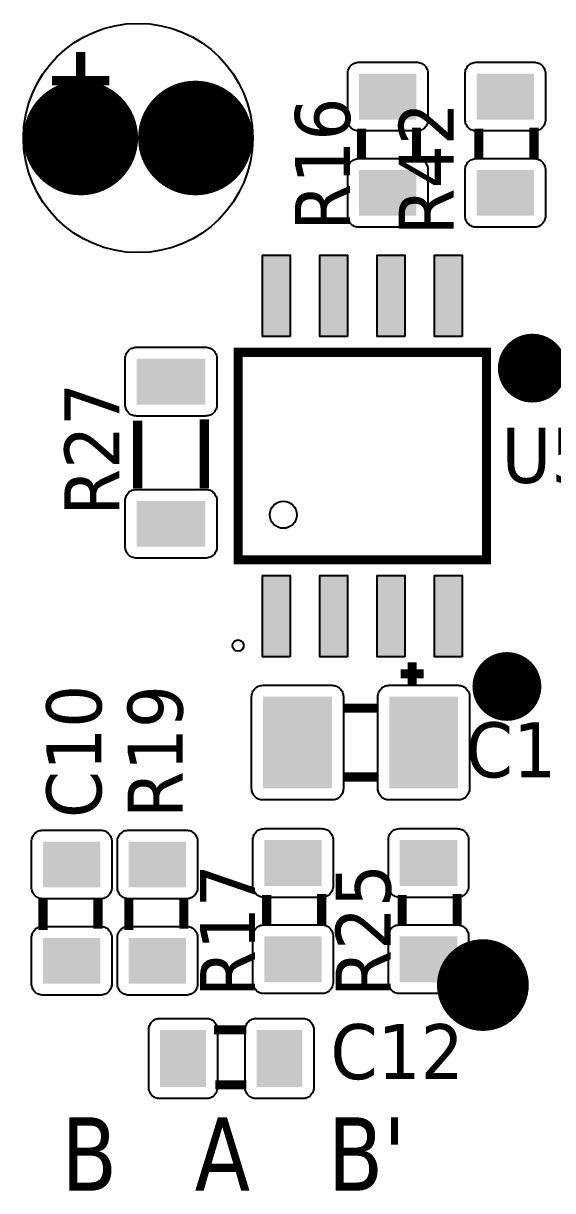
# Model space of a CAD drawing. Header units: millimetres. Extents: x 123.5 to 144.3, y 105.4 to 121.6.
# Drawn here: x 126.46 to 127.29, y 111.932 to 113.765 of the extents above; entities that cross this region are included whole.
import ezdxf

# ---------------------------------------------------------------- set-up
doc = ezdxf.new("R2010")
doc.units = ezdxf.units.MM
doc.layers.add('DESC', color=250, linetype='Continuous')
doc.styles.get("Standard").update_dxf_attribs({"font": 'tahoma.ttf'})

# ---------------------------------------------------------------- blocks, each defined once
blk = doc.blocks.new('RPAD')
blk.add_trace([(-0.5, -0.5), (-0.5, 0.5), (0.5, -0.5), (0.5, 0.5)])
blk = doc.blocks.new('EPAD')
at = {"const_width": 0.5}
blk.add_lwpolyline([(-0.25, 0, 1), (0.25, 0, 1)], format="xyb", close=True, dxfattribs=at)
blk = doc.blocks.new('DIELEC-AUT006')
for points, const_width in [([(146.6508, 113.3418), (146.6508, 113.2668)], 0.012), ([(146.6508, 113.3418), (146.6508, 113.2668)], 0.012), ([(146.6508, 113.3418), (146.6508, 113.2668)], 0.012), ([(146.6133, 113.3043), (146.6883, 113.3043)], 0.012), ([(146.6133, 113.3043), (146.6883, 113.3043)], 0.012), ([(146.6133, 113.3043), (146.6883, 113.3043)], 0.012), ([(147.0179, 113.201), (147.0179, 113.2415)], 0.012), ([(147.0179, 113.201), (147.0179, 113.2415)], 0.012), ([(147.0179, 113.201), (147.0179, 113.2415)], 0.012), ([(147.0899, 113.201), (147.0899, 113.243)], 0.012), ([(147.0899, 113.201), (147.0899, 113.243)], 0.012), ([(147.0899, 113.201), (147.0899, 113.243)], 0.012), ([(147.1715, 113.201), (147.1715, 113.2415)], 0.012), ([(147.1715, 113.201), (147.1715, 113.2415)], 0.012), ([(147.1715, 113.201), (147.1715, 113.2415)], 0.012), ([(147.2435, 113.201), (147.2435, 113.243)], 0.012), ([(147.2435, 113.201), (147.2435, 113.243)], 0.012), ([(147.2435, 113.201), (147.2435, 113.243)], 0.012), ([(147.1814, 112.6772), (147.1814, 112.9488), (146.8566, 112.9488), (146.8566, 112.6772), (147.1814, 112.6772)], 0.0118), ([(147.1814, 112.6772), (147.1814, 112.9488), (146.8566, 112.9488), (146.8566, 112.6772), (147.1814, 112.6772)], 0.0118), ([(147.1814, 112.6772), (147.1814, 112.9488), (146.8566, 112.9488), (146.8566, 112.6772), (147.1814, 112.6772)], 0.0118), ([(146.7254, 112.8594), (146.7254, 112.7709)], 0.012), ([(146.7254, 112.8594), (146.7254, 112.7709)], 0.012), ([(146.7254, 112.8594), (146.7254, 112.7709)], 0.012), ([(146.8124, 112.8609), (146.8124, 112.7709)], 0.012), ([(146.8124, 112.8609), (146.8124, 112.7709)], 0.012), ([(146.8124, 112.8609), (146.8124, 112.7709)], 0.012), ([(147.0843, 112.543), (147.0843, 112.513)], 0.012), ([(147.0843, 112.543), (147.0843, 112.513)], 0.012), ([(147.0843, 112.543), (147.0843, 112.513)], 0.012), ([(147.0693, 112.528), (147.0993, 112.528)], 0.012), ([(147.0693, 112.528), (147.0993, 112.528)], 0.012), ([(147.0693, 112.528), (147.0993, 112.528)], 0.012), ([(146.9943, 112.483), (147.0393, 112.483)], 0.012), ([(146.9943, 112.483), (147.0393, 112.483)], 0.012), ([(146.9943, 112.483), (147.0393, 112.483)], 0.012), ([(146.9943, 112.393), (147.0393, 112.393)], 0.012), ([(146.9943, 112.393), (147.0393, 112.393)], 0.012), ([(146.9943, 112.393), (147.0393, 112.393)], 0.012), ([(146.6015, 112.235), (146.6015, 112.193)], 0.012), ([(146.6015, 112.235), (146.6015, 112.193)], 0.012), ([(146.6015, 112.235), (146.6015, 112.193)], 0.012), ([(146.6735, 112.235), (146.6735, 112.1945)], 0.012), ([(146.6735, 112.235), (146.6735, 112.1945)], 0.012), ([(146.6735, 112.235), (146.6735, 112.1945)], 0.012), ([(146.7137, 112.235), (146.7137, 112.193)], 0.012), ([(146.7137, 112.235), (146.7137, 112.193)], 0.012), ([(146.7137, 112.235), (146.7137, 112.193)], 0.012), ([(146.7857, 112.235), (146.7857, 112.1945)], 0.012), ([(146.7857, 112.235), (146.7857, 112.1945)], 0.012), ([(146.7857, 112.235), (146.7857, 112.1945)], 0.012), ([(146.8939, 112.198), (146.8939, 112.2385)], 0.012), ([(146.8939, 112.198), (146.8939, 112.2385)], 0.012), ([(146.8939, 112.198), (146.8939, 112.2385)], 0.012), ([(146.9659, 112.198), (146.9659, 112.24)], 0.012), ([(146.9659, 112.198), (146.9659, 112.24)], 0.012), ([(146.9659, 112.198), (146.9659, 112.24)], 0.012), ([(147.0711, 112.198), (147.0711, 112.2385)], 0.012), ([(147.0711, 112.198), (147.0711, 112.2385)], 0.012), ([(147.0711, 112.198), (147.0711, 112.2385)], 0.012), ([(147.1431, 112.198), (147.1431, 112.24)], 0.012), ([(147.1431, 112.198), (147.1431, 112.24)], 0.012), ([(147.1431, 112.198), (147.1431, 112.24)], 0.012), ([(146.8672, 112.0621), (146.8252, 112.0621)], 0.012), ([(146.8672, 112.0621), (146.8252, 112.0621)], 0.012), ([(146.8672, 112.0621), (146.8252, 112.0621)], 0.012), ([(146.8672, 111.9901), (146.8267, 111.9901)], 0.012), ([(146.8672, 111.9901), (146.8267, 111.9901)], 0.012), ([(146.8672, 111.9901), (146.8267, 111.9901)], 0.012)]:
    blk.add_lwpolyline(points, dxfattribs=dict(const_width=const_width))
for points in [[(146.9999, 113.2535), (146.9999, 113.3135), (147, 113.315), (147.0002, 113.3165), (147.0006, 113.318), (147.0011, 113.3194), (147.0017, 113.3207), (147.0024, 113.3219), (147.0033, 113.3231), (147.0042, 113.3241), (147.0053, 113.3251), (147.0065, 113.3259), (147.0077, 113.3267), (147.009, 113.3273), (147.0104, 113.3278), (147.0118, 113.3282), (147.0134, 113.3284), (147.0149, 113.3285), (147.0899, 113.3285), (147.0915, 113.3284), (147.093, 113.3282), (147.0944, 113.3278), (147.0958, 113.3273), (147.0971, 113.3267), (147.0984, 113.3259), (147.0995, 113.3251), (147.1006, 113.3241), (147.1015, 113.3231), (147.1024, 113.3219), (147.1031, 113.3207), (147.1038, 113.3194), (147.1043, 113.318), (147.1046, 113.3165), (147.1048, 113.315), (147.1049, 113.3135), (147.1049, 113.2535), (147.1048, 113.2519), (147.1046, 113.2504), (147.1043, 113.2489), (147.1038, 113.2476), (147.1031, 113.2462), (147.1024, 113.245), (147.1015, 113.2439), (147.1006, 113.2428), (147.0995, 113.2418), (147.0984, 113.241), (147.0971, 113.2402), (147.0958, 113.2396), (147.0944, 113.2391), (147.093, 113.2388), (147.0915, 113.2385), (147.0899, 113.2385), (147.0149, 113.2385), (147.0134, 113.2385), (147.0118, 113.2388), (147.0104, 113.2391), (147.009, 113.2396), (147.0077, 113.2402), (147.0065, 113.241), (147.0053, 113.2418), (147.0042, 113.2428), (147.0033, 113.2439), (147.0024, 113.245), (147.0017, 113.2462), (147.0011, 113.2476), (147.0006, 113.2489), (147.0002, 113.2504), (147, 113.2519), (146.9999, 113.2535)], [(147.1535, 113.2535), (147.1535, 113.3135), (147.1535, 113.315), (147.1538, 113.3165), (147.1541, 113.318), (147.1546, 113.3194), (147.1552, 113.3207), (147.156, 113.3219), (147.1568, 113.3231), (147.1578, 113.3241), (147.1589, 113.3251), (147.16, 113.3259), (147.1612, 113.3267), (147.1626, 113.3273), (147.1639, 113.3278), (147.1654, 113.3282), (147.1669, 113.3284), (147.1685, 113.3285), (147.2435, 113.3285), (147.245, 113.3284), (147.2465, 113.3282), (147.248, 113.3278), (147.2494, 113.3273), (147.2507, 113.3267), (147.2519, 113.3259), (147.2531, 113.3251), (147.2541, 113.3241), (147.2551, 113.3231), (147.2559, 113.3219), (147.2567, 113.3207), (147.2573, 113.3194), (147.2578, 113.318), (147.2582, 113.3165), (147.2584, 113.315), (147.2585, 113.3135), (147.2585, 113.2535), (147.2584, 113.2519), (147.2582, 113.2504), (147.2578, 113.2489), (147.2573, 113.2476), (147.2567, 113.2462), (147.2559, 113.245), (147.2551, 113.2439), (147.2541, 113.2428), (147.2531, 113.2418), (147.2519, 113.241), (147.2507, 113.2402), (147.2494, 113.2396), (147.248, 113.2391), (147.2465, 113.2388), (147.245, 113.2385), (147.2435, 113.2385), (147.1685, 113.2385), (147.1669, 113.2385), (147.1654, 113.2388), (147.1639, 113.2391), (147.1626, 113.2396), (147.1612, 113.2402), (147.16, 113.241), (147.1589, 113.2418), (147.1578, 113.2428), (147.1568, 113.2439), (147.156, 113.245), (147.1552, 113.2462), (147.1546, 113.2476), (147.1541, 113.2489), (147.1538, 113.2504), (147.1535, 113.2519), (147.1535, 113.2535)], [(146.9999, 113.1275), (146.9999, 113.1875), (147, 113.189), (147.0002, 113.1905), (147.0006, 113.192), (147.0011, 113.1934), (147.0017, 113.1947), (147.0024, 113.1959), (147.0033, 113.1971), (147.0042, 113.1981), (147.0053, 113.1991), (147.0065, 113.1999), (147.0077, 113.2007), (147.009, 113.2013), (147.0104, 113.2018), (147.0118, 113.2022), (147.0134, 113.2024), (147.0149, 113.2025), (147.0899, 113.2025), (147.0915, 113.2024), (147.093, 113.2022), (147.0944, 113.2018), (147.0958, 113.2013), (147.0971, 113.2007), (147.0984, 113.1999), (147.0995, 113.1991), (147.1006, 113.1981), (147.1015, 113.1971), (147.1024, 113.1959), (147.1031, 113.1947), (147.1038, 113.1934), (147.1043, 113.192), (147.1046, 113.1905), (147.1048, 113.189), (147.1049, 113.1875), (147.1049, 113.1275), (147.1048, 113.1259), (147.1046, 113.1244), (147.1043, 113.1229), (147.1038, 113.1216), (147.1031, 113.1202), (147.1024, 113.119), (147.1015, 113.1179), (147.1006, 113.1168), (147.0995, 113.1158), (147.0984, 113.115), (147.0971, 113.1142), (147.0958, 113.1136), (147.0944, 113.1131), (147.093, 113.1128), (147.0915, 113.1125), (147.0899, 113.1125), (147.0149, 113.1125), (147.0134, 113.1125), (147.0118, 113.1128), (147.0104, 113.1131), (147.009, 113.1136), (147.0077, 113.1142), (147.0065, 113.115), (147.0053, 113.1158), (147.0042, 113.1168), (147.0033, 113.1179), (147.0024, 113.119), (147.0017, 113.1202), (147.0011, 113.1216), (147.0006, 113.1229), (147.0002, 113.1244), (147, 113.1259), (146.9999, 113.1275)], [(147.1535, 113.1275), (147.1535, 113.1875), (147.1535, 113.189), (147.1538, 113.1905), (147.1541, 113.192), (147.1546, 113.1934), (147.1552, 113.1947), (147.156, 113.1959), (147.1568, 113.1971), (147.1578, 113.1981), (147.1589, 113.1991), (147.16, 113.1999), (147.1612, 113.2007), (147.1626, 113.2013), (147.1639, 113.2018), (147.1654, 113.2022), (147.1669, 113.2024), (147.1685, 113.2025), (147.2435, 113.2025), (147.245, 113.2024), (147.2465, 113.2022), (147.248, 113.2018), (147.2494, 113.2013), (147.2507, 113.2007), (147.2519, 113.1999), (147.2531, 113.1991), (147.2541, 113.1981), (147.2551, 113.1971), (147.2559, 113.1959), (147.2567, 113.1947), (147.2573, 113.1934), (147.2578, 113.192), (147.2582, 113.1905), (147.2584, 113.189), (147.2585, 113.1875), (147.2585, 113.1275), (147.2584, 113.1259), (147.2582, 113.1244), (147.2578, 113.1229), (147.2573, 113.1216), (147.2567, 113.1202), (147.2559, 113.119), (147.2551, 113.1179), (147.2541, 113.1168), (147.2531, 113.1158), (147.2519, 113.115), (147.2507, 113.1142), (147.2494, 113.1136), (147.248, 113.1131), (147.2465, 113.1128), (147.245, 113.1125), (147.2435, 113.1125), (147.1685, 113.1125), (147.1669, 113.1125), (147.1654, 113.1128), (147.1639, 113.1131), (147.1626, 113.1136), (147.1612, 113.1142), (147.16, 113.115), (147.1589, 113.1158), (147.1578, 113.1168), (147.1568, 113.1179), (147.156, 113.119), (147.1552, 113.1202), (147.1546, 113.1216), (147.1541, 113.1229), (147.1538, 113.1244), (147.1535, 113.1259), (147.1535, 113.1275)], [(146.9245, 112.9694), (146.8885, 112.9694), (146.8885, 113.0759), (146.9245, 113.0759), (146.9245, 112.9694)], [(146.9995, 112.9694), (146.9635, 112.9694), (146.9635, 113.0759), (146.9995, 113.0759), (146.9995, 112.9694)], [(147.0745, 112.9694), (147.0385, 112.9694), (147.0385, 113.0759), (147.0745, 113.0759), (147.0745, 112.9694)], [(147.1495, 112.9694), (147.1135, 112.9694), (147.1135, 113.0759), (147.1495, 113.0759), (147.1495, 112.9694)], [(146.8289, 112.9404), (146.8289, 112.8804), (146.8289, 112.8789), (146.8286, 112.8774), (146.8283, 112.8759), (146.8278, 112.8745), (146.8272, 112.8732), (146.8264, 112.872), (146.8256, 112.8708), (146.8246, 112.8698), (146.8236, 112.8688), (146.8224, 112.8679), (146.8212, 112.8672), (146.8199, 112.8666), (146.8185, 112.8661), (146.817, 112.8657), (146.8155, 112.8655), (146.8139, 112.8654), (146.7239, 112.8654), (146.7224, 112.8655), (146.7209, 112.8657), (146.7194, 112.8661), (146.718, 112.8666), (146.7167, 112.8672), (146.7155, 112.8679), (146.7143, 112.8688), (146.7133, 112.8698), (146.7123, 112.8708), (146.7115, 112.872), (146.7107, 112.8732), (146.7101, 112.8745), (146.7096, 112.8759), (146.7092, 112.8774), (146.709, 112.8789), (146.7089, 112.8804), (146.7089, 112.9404), (146.709, 112.942), (146.7092, 112.9435), (146.7096, 112.9449), (146.7101, 112.9463), (146.7107, 112.9476), (146.7115, 112.9489), (146.7123, 112.95), (146.7133, 112.9511), (146.7143, 112.9521), (146.7155, 112.9529), (146.7167, 112.9536), (146.718, 112.9543), (146.7194, 112.9548), (146.7209, 112.9551), (146.7224, 112.9554), (146.7239, 112.9554), (146.8139, 112.9554), (146.8155, 112.9554), (146.817, 112.9551), (146.8185, 112.9548), (146.8199, 112.9543), (146.8212, 112.9536), (146.8224, 112.9529), (146.8236, 112.9521), (146.8246, 112.9511), (146.8256, 112.95), (146.8264, 112.9489), (146.8272, 112.9476), (146.8278, 112.9463), (146.8283, 112.9449), (146.8286, 112.9435), (146.8289, 112.942), (146.8289, 112.9404)], [(146.8289, 112.7544), (146.8289, 112.6944), (146.8289, 112.6929), (146.8286, 112.6914), (146.8283, 112.6899), (146.8278, 112.6885), (146.8272, 112.6872), (146.8264, 112.686), (146.8256, 112.6848), (146.8246, 112.6838), (146.8236, 112.6828), (146.8224, 112.6819), (146.8212, 112.6812), (146.8199, 112.6806), (146.8185, 112.6801), (146.817, 112.6797), (146.8155, 112.6795), (146.8139, 112.6794), (146.7239, 112.6794), (146.7224, 112.6795), (146.7209, 112.6797), (146.7194, 112.6801), (146.718, 112.6806), (146.7167, 112.6812), (146.7155, 112.6819), (146.7143, 112.6828), (146.7133, 112.6838), (146.7123, 112.6848), (146.7115, 112.686), (146.7107, 112.6872), (146.7101, 112.6885), (146.7096, 112.6899), (146.7092, 112.6914), (146.709, 112.6929), (146.7089, 112.6944), (146.7089, 112.7544), (146.709, 112.756), (146.7092, 112.7575), (146.7096, 112.7589), (146.7101, 112.7603), (146.7107, 112.7616), (146.7115, 112.7629), (146.7123, 112.764), (146.7133, 112.7651), (146.7143, 112.7661), (146.7155, 112.7669), (146.7167, 112.7676), (146.718, 112.7683), (146.7194, 112.7688), (146.7209, 112.7691), (146.7224, 112.7694), (146.7239, 112.7694), (146.8139, 112.7694), (146.8155, 112.7694), (146.817, 112.7691), (146.8185, 112.7688), (146.8199, 112.7683), (146.8212, 112.7676), (146.8224, 112.7669), (146.8236, 112.7661), (146.8246, 112.7651), (146.8256, 112.764), (146.8264, 112.7629), (146.8272, 112.7616), (146.8278, 112.7603), (146.8283, 112.7589), (146.8286, 112.7575), (146.8289, 112.756), (146.8289, 112.7544)], [(146.9245, 112.5501), (146.8885, 112.5501), (146.8885, 112.6566), (146.9245, 112.6566), (146.9245, 112.5501)], [(146.9995, 112.5501), (146.9635, 112.5501), (146.9635, 112.6566), (146.9995, 112.6566), (146.9995, 112.5501)], [(147.0745, 112.5501), (147.0385, 112.5501), (147.0385, 112.6566), (147.0745, 112.6566), (147.0745, 112.5501)], [(147.1495, 112.5501), (147.1135, 112.5501), (147.1135, 112.6566), (147.1495, 112.6566), (147.1495, 112.5501)], [(146.8893, 112.513), (146.9793, 112.513), (146.9809, 112.5129), (146.9824, 112.5127), (146.9838, 112.5123), (146.9852, 112.5118), (146.9865, 112.5112), (146.9878, 112.5105), (146.9889, 112.5096), (146.99, 112.5086), (146.9909, 112.5076), (146.9918, 112.5064), (146.9925, 112.5052), (146.9931, 112.5039), (146.9936, 112.5025), (146.994, 112.5011), (146.9942, 112.4995), (146.9943, 112.498), (146.9943, 112.378), (146.9942, 112.3764), (146.994, 112.3749), (146.9936, 112.3735), (146.9931, 112.3721), (146.9925, 112.3708), (146.9918, 112.3695), (146.9909, 112.3684), (146.99, 112.3673), (146.9889, 112.3664), (146.9878, 112.3655), (146.9865, 112.3648), (146.9852, 112.3641), (146.9838, 112.3636), (146.9824, 112.3633), (146.9809, 112.3631), (146.9793, 112.363), (146.8893, 112.363), (146.8877, 112.3631), (146.8862, 112.3633), (146.8848, 112.3636), (146.8834, 112.3641), (146.8821, 112.3648), (146.8808, 112.3655), (146.8797, 112.3664), (146.8786, 112.3673), (146.8777, 112.3684), (146.8768, 112.3695), (146.8761, 112.3708), (146.8755, 112.3721), (146.875, 112.3735), (146.8746, 112.3749), (146.8744, 112.3764), (146.8743, 112.378), (146.8743, 112.498), (146.8744, 112.4995), (146.8746, 112.5011), (146.875, 112.5025), (146.8755, 112.5039), (146.8761, 112.5052), (146.8768, 112.5064), (146.8777, 112.5076), (146.8786, 112.5086), (146.8797, 112.5096), (146.8808, 112.5105), (146.8821, 112.5112), (146.8834, 112.5118), (146.8848, 112.5123), (146.8862, 112.5127), (146.8877, 112.5129), (146.8893, 112.513)], [(147.0543, 112.513), (147.1443, 112.513), (147.1459, 112.5129), (147.1474, 112.5127), (147.1488, 112.5123), (147.1502, 112.5118), (147.1515, 112.5112), (147.1528, 112.5105), (147.1539, 112.5096), (147.155, 112.5086), (147.1559, 112.5076), (147.1568, 112.5064), (147.1575, 112.5052), (147.1581, 112.5039), (147.1586, 112.5025), (147.159, 112.5011), (147.1592, 112.4995), (147.1593, 112.498), (147.1593, 112.378), (147.1592, 112.3764), (147.159, 112.3749), (147.1586, 112.3735), (147.1581, 112.3721), (147.1575, 112.3708), (147.1568, 112.3695), (147.1559, 112.3684), (147.155, 112.3673), (147.1539, 112.3664), (147.1528, 112.3655), (147.1515, 112.3648), (147.1502, 112.3641), (147.1488, 112.3636), (147.1474, 112.3633), (147.1459, 112.3631), (147.1443, 112.363), (147.0543, 112.363), (147.0527, 112.3631), (147.0512, 112.3633), (147.0498, 112.3636), (147.0484, 112.3641), (147.0471, 112.3648), (147.0458, 112.3655), (147.0447, 112.3664), (147.0436, 112.3673), (147.0427, 112.3684), (147.0418, 112.3695), (147.0411, 112.3708), (147.0405, 112.3721), (147.04, 112.3735), (147.0396, 112.3749), (147.0394, 112.3764), (147.0393, 112.378), (147.0393, 112.498), (147.0394, 112.4995), (147.0396, 112.5011), (147.04, 112.5025), (147.0405, 112.5039), (147.0411, 112.5052), (147.0418, 112.5064), (147.0427, 112.5076), (147.0436, 112.5086), (147.0447, 112.5096), (147.0458, 112.5105), (147.0471, 112.5112), (147.0484, 112.5118), (147.0498, 112.5123), (147.0512, 112.5127), (147.0527, 112.5129), (147.0543, 112.513)], [(146.6915, 112.3085), (146.6915, 112.2485), (146.6915, 112.247), (146.6912, 112.2455), (146.6909, 112.244), (146.6904, 112.2426), (146.6897, 112.2413), (146.689, 112.2401), (146.6882, 112.2389), (146.6872, 112.2379), (146.6861, 112.2369), (146.685, 112.2361), (146.6837, 112.2353), (146.6824, 112.2347), (146.681, 112.2342), (146.6796, 112.2338), (146.6781, 112.2336), (146.6765, 112.2335), (146.6015, 112.2335), (146.6, 112.2336), (146.5985, 112.2338), (146.597, 112.2342), (146.5956, 112.2347), (146.5943, 112.2353), (146.5931, 112.2361), (146.5919, 112.2369), (146.5909, 112.2379), (146.5899, 112.2389), (146.589, 112.2401), (146.5883, 112.2413), (146.5877, 112.2426), (146.5872, 112.244), (146.5868, 112.2455), (146.5866, 112.247), (146.5865, 112.2485), (146.5865, 112.3085), (146.5866, 112.3101), (146.5868, 112.3116), (146.5872, 112.3131), (146.5877, 112.3144), (146.5883, 112.3158), (146.589, 112.317), (146.5899, 112.3181), (146.5909, 112.3192), (146.5919, 112.3202), (146.5931, 112.321), (146.5943, 112.3218), (146.5956, 112.3224), (146.597, 112.3229), (146.5985, 112.3232), (146.6, 112.3235), (146.6015, 112.3235), (146.6765, 112.3235), (146.6781, 112.3235), (146.6796, 112.3232), (146.681, 112.3229), (146.6824, 112.3224), (146.6837, 112.3218), (146.685, 112.321), (146.6861, 112.3202), (146.6872, 112.3192), (146.6882, 112.3181), (146.689, 112.317), (146.6897, 112.3158), (146.6904, 112.3144), (146.6909, 112.3131), (146.6912, 112.3116), (146.6915, 112.3101), (146.6915, 112.3085)], [(146.8037, 112.3085), (146.8037, 112.2485), (146.8037, 112.247), (146.8034, 112.2455), (146.8031, 112.244), (146.8026, 112.2426), (146.802, 112.2413), (146.8012, 112.2401), (146.8004, 112.2389), (146.7994, 112.2379), (146.7983, 112.2369), (146.7972, 112.2361), (146.7959, 112.2353), (146.7946, 112.2347), (146.7932, 112.2342), (146.7918, 112.2338), (146.7903, 112.2336), (146.7887, 112.2335), (146.7137, 112.2335), (146.7122, 112.2336), (146.7107, 112.2338), (146.7092, 112.2342), (146.7078, 112.2347), (146.7065, 112.2353), (146.7053, 112.2361), (146.7041, 112.2369), (146.7031, 112.2379), (146.7021, 112.2389), (146.7013, 112.2401), (146.7005, 112.2413), (146.6999, 112.2426), (146.6994, 112.244), (146.699, 112.2455), (146.6988, 112.247), (146.6987, 112.2485), (146.6987, 112.3085), (146.6988, 112.3101), (146.699, 112.3116), (146.6994, 112.3131), (146.6999, 112.3144), (146.7005, 112.3158), (146.7013, 112.317), (146.7021, 112.3181), (146.7031, 112.3192), (146.7041, 112.3202), (146.7053, 112.321), (146.7065, 112.3218), (146.7078, 112.3224), (146.7092, 112.3229), (146.7107, 112.3232), (146.7122, 112.3235), (146.7137, 112.3235), (146.7887, 112.3235), (146.7903, 112.3235), (146.7918, 112.3232), (146.7932, 112.3229), (146.7946, 112.3224), (146.7959, 112.3218), (146.7972, 112.321), (146.7983, 112.3202), (146.7994, 112.3192), (146.8004, 112.3181), (146.8012, 112.317), (146.802, 112.3158), (146.8026, 112.3144), (146.8031, 112.3131), (146.8034, 112.3116), (146.8037, 112.3101), (146.8037, 112.3085)], [(146.8759, 112.2505), (146.8759, 112.3105), (146.876, 112.3121), (146.8762, 112.3136), (146.8766, 112.315), (146.8771, 112.3164), (146.8777, 112.3177), (146.8784, 112.319), (146.8793, 112.3201), (146.8802, 112.3212), (146.8813, 112.3221), (146.8824, 112.323), (146.8837, 112.3237), (146.885, 112.3244), (146.8864, 112.3249), (146.8878, 112.3252), (146.8893, 112.3254), (146.8909, 112.3255), (146.9659, 112.3255), (146.9675, 112.3254), (146.969, 112.3252), (146.9704, 112.3249), (146.9718, 112.3244), (146.9731, 112.3237), (146.9744, 112.323), (146.9755, 112.3221), (146.9766, 112.3212), (146.9775, 112.3201), (146.9784, 112.319), (146.9791, 112.3177), (146.9797, 112.3164), (146.9802, 112.315), (146.9806, 112.3136), (146.9808, 112.3121), (146.9809, 112.3105), (146.9809, 112.2505), (146.9808, 112.249), (146.9806, 112.2475), (146.9802, 112.246), (146.9797, 112.2446), (146.9791, 112.2433), (146.9784, 112.2421), (146.9775, 112.2409), (146.9766, 112.2399), (146.9755, 112.2389), (146.9744, 112.238), (146.9731, 112.2373), (146.9718, 112.2367), (146.9704, 112.2362), (146.969, 112.2358), (146.9675, 112.2356), (146.9659, 112.2355), (146.8909, 112.2355), (146.8893, 112.2356), (146.8878, 112.2358), (146.8864, 112.2362), (146.885, 112.2367), (146.8837, 112.2373), (146.8824, 112.238), (146.8813, 112.2389), (146.8802, 112.2399), (146.8793, 112.2409), (146.8784, 112.2421), (146.8777, 112.2433), (146.8771, 112.2446), (146.8766, 112.246), (146.8762, 112.2475), (146.876, 112.249), (146.8759, 112.2505)], [(147.0531, 112.2505), (147.0531, 112.3105), (147.0531, 112.3121), (147.0534, 112.3136), (147.0537, 112.315), (147.0542, 112.3164), (147.0548, 112.3177), (147.0556, 112.319), (147.0564, 112.3201), (147.0574, 112.3212), (147.0585, 112.3221), (147.0596, 112.323), (147.0608, 112.3237), (147.0622, 112.3244), (147.0635, 112.3249), (147.065, 112.3252), (147.0665, 112.3254), (147.0681, 112.3255), (147.1431, 112.3255), (147.1446, 112.3254), (147.1461, 112.3252), (147.1476, 112.3249), (147.149, 112.3244), (147.1503, 112.3237), (147.1515, 112.323), (147.1527, 112.3221), (147.1537, 112.3212), (147.1547, 112.3201), (147.1555, 112.319), (147.1563, 112.3177), (147.1569, 112.3164), (147.1574, 112.315), (147.1578, 112.3136), (147.158, 112.3121), (147.1581, 112.3105), (147.1581, 112.2505), (147.158, 112.249), (147.1578, 112.2475), (147.1574, 112.246), (147.1569, 112.2446), (147.1563, 112.2433), (147.1555, 112.2421), (147.1547, 112.2409), (147.1537, 112.2399), (147.1527, 112.2389), (147.1515, 112.238), (147.1503, 112.2373), (147.149, 112.2367), (147.1476, 112.2362), (147.1461, 112.2358), (147.1446, 112.2356), (147.1431, 112.2355), (147.0681, 112.2355), (147.0665, 112.2356), (147.065, 112.2358), (147.0635, 112.2362), (147.0622, 112.2367), (147.0608, 112.2373), (147.0596, 112.238), (147.0585, 112.2389), (147.0574, 112.2399), (147.0564, 112.2409), (147.0556, 112.2421), (147.0548, 112.2433), (147.0542, 112.2446), (147.0537, 112.246), (147.0534, 112.2475), (147.0531, 112.249), (147.0531, 112.2505)], [(146.6915, 112.1825), (146.6915, 112.1225), (146.6915, 112.121), (146.6912, 112.1195), (146.6909, 112.118), (146.6904, 112.1166), (146.6897, 112.1153), (146.689, 112.1141), (146.6882, 112.1129), (146.6872, 112.1119), (146.6861, 112.1109), (146.685, 112.1101), (146.6837, 112.1093), (146.6824, 112.1087), (146.681, 112.1082), (146.6796, 112.1078), (146.6781, 112.1076), (146.6765, 112.1075), (146.6015, 112.1075), (146.6, 112.1076), (146.5985, 112.1078), (146.597, 112.1082), (146.5956, 112.1087), (146.5943, 112.1093), (146.5931, 112.1101), (146.5919, 112.1109), (146.5909, 112.1119), (146.5899, 112.1129), (146.589, 112.1141), (146.5883, 112.1153), (146.5877, 112.1166), (146.5872, 112.118), (146.5868, 112.1195), (146.5866, 112.121), (146.5865, 112.1225), (146.5865, 112.1825), (146.5866, 112.1841), (146.5868, 112.1856), (146.5872, 112.1871), (146.5877, 112.1884), (146.5883, 112.1898), (146.589, 112.191), (146.5899, 112.1921), (146.5909, 112.1932), (146.5919, 112.1942), (146.5931, 112.195), (146.5943, 112.1958), (146.5956, 112.1964), (146.597, 112.1969), (146.5985, 112.1972), (146.6, 112.1975), (146.6015, 112.1975), (146.6765, 112.1975), (146.6781, 112.1975), (146.6796, 112.1972), (146.681, 112.1969), (146.6824, 112.1964), (146.6837, 112.1958), (146.685, 112.195), (146.6861, 112.1942), (146.6872, 112.1932), (146.6882, 112.1921), (146.689, 112.191), (146.6897, 112.1898), (146.6904, 112.1884), (146.6909, 112.1871), (146.6912, 112.1856), (146.6915, 112.1841), (146.6915, 112.1825)], [(146.8037, 112.1825), (146.8037, 112.1225), (146.8037, 112.121), (146.8034, 112.1195), (146.8031, 112.118), (146.8026, 112.1166), (146.802, 112.1153), (146.8012, 112.1141), (146.8004, 112.1129), (146.7994, 112.1119), (146.7983, 112.1109), (146.7972, 112.1101), (146.7959, 112.1093), (146.7946, 112.1087), (146.7932, 112.1082), (146.7918, 112.1078), (146.7903, 112.1076), (146.7887, 112.1075), (146.7137, 112.1075), (146.7122, 112.1076), (146.7107, 112.1078), (146.7092, 112.1082), (146.7078, 112.1087), (146.7065, 112.1093), (146.7053, 112.1101), (146.7041, 112.1109), (146.7031, 112.1119), (146.7021, 112.1129), (146.7013, 112.1141), (146.7005, 112.1153), (146.6999, 112.1166), (146.6994, 112.118), (146.699, 112.1195), (146.6988, 112.121), (146.6987, 112.1225), (146.6987, 112.1825), (146.6988, 112.1841), (146.699, 112.1856), (146.6994, 112.1871), (146.6999, 112.1884), (146.7005, 112.1898), (146.7013, 112.191), (146.7021, 112.1921), (146.7031, 112.1932), (146.7041, 112.1942), (146.7053, 112.195), (146.7065, 112.1958), (146.7078, 112.1964), (146.7092, 112.1969), (146.7107, 112.1972), (146.7122, 112.1975), (146.7137, 112.1975), (146.7887, 112.1975), (146.7903, 112.1975), (146.7918, 112.1972), (146.7932, 112.1969), (146.7946, 112.1964), (146.7959, 112.1958), (146.7972, 112.195), (146.7983, 112.1942), (146.7994, 112.1932), (146.8004, 112.1921), (146.8012, 112.191), (146.802, 112.1898), (146.8026, 112.1884), (146.8031, 112.1871), (146.8034, 112.1856), (146.8037, 112.1841), (146.8037, 112.1825)], [(146.8759, 112.1245), (146.8759, 112.1845), (146.876, 112.1861), (146.8762, 112.1876), (146.8766, 112.189), (146.8771, 112.1904), (146.8777, 112.1917), (146.8784, 112.193), (146.8793, 112.1941), (146.8802, 112.1952), (146.8813, 112.1961), (146.8824, 112.197), (146.8837, 112.1977), (146.885, 112.1984), (146.8864, 112.1989), (146.8878, 112.1992), (146.8893, 112.1994), (146.8909, 112.1995), (146.9659, 112.1995), (146.9675, 112.1994), (146.969, 112.1992), (146.9704, 112.1989), (146.9718, 112.1984), (146.9731, 112.1977), (146.9744, 112.197), (146.9755, 112.1961), (146.9766, 112.1952), (146.9775, 112.1941), (146.9784, 112.193), (146.9791, 112.1917), (146.9797, 112.1904), (146.9802, 112.189), (146.9806, 112.1876), (146.9808, 112.1861), (146.9809, 112.1845), (146.9809, 112.1245), (146.9808, 112.123), (146.9806, 112.1215), (146.9802, 112.12), (146.9797, 112.1186), (146.9791, 112.1173), (146.9784, 112.1161), (146.9775, 112.1149), (146.9766, 112.1139), (146.9755, 112.1129), (146.9744, 112.112), (146.9731, 112.1113), (146.9718, 112.1107), (146.9704, 112.1102), (146.969, 112.1098), (146.9675, 112.1096), (146.9659, 112.1095), (146.8909, 112.1095), (146.8893, 112.1096), (146.8878, 112.1098), (146.8864, 112.1102), (146.885, 112.1107), (146.8837, 112.1113), (146.8824, 112.112), (146.8813, 112.1129), (146.8802, 112.1139), (146.8793, 112.1149), (146.8784, 112.1161), (146.8777, 112.1173), (146.8771, 112.1186), (146.8766, 112.12), (146.8762, 112.1215), (146.876, 112.123), (146.8759, 112.1245)], [(147.0531, 112.1245), (147.0531, 112.1845), (147.0531, 112.1861), (147.0534, 112.1876), (147.0537, 112.189), (147.0542, 112.1904), (147.0548, 112.1917), (147.0556, 112.193), (147.0564, 112.1941), (147.0574, 112.1952), (147.0585, 112.1961), (147.0596, 112.197), (147.0608, 112.1977), (147.0622, 112.1984), (147.0635, 112.1989), (147.065, 112.1992), (147.0665, 112.1994), (147.0681, 112.1995), (147.1431, 112.1995), (147.1446, 112.1994), (147.1461, 112.1992), (147.1476, 112.1989), (147.149, 112.1984), (147.1503, 112.1977), (147.1515, 112.197), (147.1527, 112.1961), (147.1537, 112.1952), (147.1547, 112.1941), (147.1555, 112.193), (147.1563, 112.1917), (147.1569, 112.1904), (147.1574, 112.189), (147.1578, 112.1876), (147.158, 112.1861), (147.1581, 112.1845), (147.1581, 112.1245), (147.158, 112.123), (147.1578, 112.1215), (147.1574, 112.12), (147.1569, 112.1186), (147.1563, 112.1173), (147.1555, 112.1161), (147.1547, 112.1149), (147.1537, 112.1139), (147.1527, 112.1129), (147.1515, 112.112), (147.1503, 112.1113), (147.149, 112.1107), (147.1476, 112.1102), (147.1461, 112.1098), (147.1446, 112.1096), (147.1431, 112.1095), (147.0681, 112.1095), (147.0665, 112.1096), (147.065, 112.1098), (147.0635, 112.1102), (147.0622, 112.1107), (147.0608, 112.1113), (147.0596, 112.112), (147.0585, 112.1129), (147.0574, 112.1139), (147.0564, 112.1149), (147.0556, 112.1161), (147.0548, 112.1173), (147.0542, 112.1186), (147.0537, 112.12), (147.0534, 112.1215), (147.0531, 112.123), (147.0531, 112.1245)], [(146.8147, 111.9721), (146.7547, 111.9721), (146.7531, 111.9722), (146.7516, 111.9724), (146.7502, 111.9728), (146.7488, 111.9733), (146.7475, 111.9739), (146.7462, 111.9746), (146.7451, 111.9755), (146.744, 111.9764), (146.7431, 111.9775), (146.7422, 111.9786), (146.7415, 111.9799), (146.7408, 111.9812), (146.7403, 111.9826), (146.74, 111.984), (146.7398, 111.9855), (146.7397, 111.9871), (146.7397, 112.0621), (146.7398, 112.0637), (146.74, 112.0652), (146.7403, 112.0666), (146.7408, 112.068), (146.7415, 112.0693), (146.7422, 112.0706), (146.7431, 112.0717), (146.744, 112.0728), (146.7451, 112.0737), (146.7462, 112.0746), (146.7475, 112.0753), (146.7488, 112.0759), (146.7502, 112.0764), (146.7516, 112.0768), (146.7531, 112.077), (146.7547, 112.0771), (146.8147, 112.0771), (146.8162, 112.077), (146.8177, 112.0768), (146.8192, 112.0764), (146.8206, 112.0759), (146.8219, 112.0753), (146.8231, 112.0746), (146.8243, 112.0737), (146.8253, 112.0728), (146.8263, 112.0717), (146.8272, 112.0706), (146.8279, 112.0693), (146.8285, 112.068), (146.829, 112.0666), (146.8294, 112.0652), (146.8296, 112.0637), (146.8297, 112.0621), (146.8297, 111.9871), (146.8296, 111.9855), (146.8294, 111.984), (146.829, 111.9826), (146.8285, 111.9812), (146.8279, 111.9799), (146.8272, 111.9786), (146.8263, 111.9775), (146.8253, 111.9764), (146.8243, 111.9755), (146.8231, 111.9746), (146.8219, 111.9739), (146.8206, 111.9733), (146.8192, 111.9728), (146.8177, 111.9724), (146.8162, 111.9722), (146.8147, 111.9721)], [(146.9407, 111.9721), (146.8807, 111.9721), (146.8791, 111.9722), (146.8776, 111.9724), (146.8762, 111.9728), (146.8748, 111.9733), (146.8735, 111.9739), (146.8722, 111.9746), (146.8711, 111.9755), (146.87, 111.9764), (146.8691, 111.9775), (146.8682, 111.9786), (146.8675, 111.9799), (146.8668, 111.9812), (146.8663, 111.9826), (146.866, 111.984), (146.8658, 111.9855), (146.8657, 111.9871), (146.8657, 112.0621), (146.8658, 112.0637), (146.866, 112.0652), (146.8663, 112.0666), (146.8668, 112.068), (146.8675, 112.0693), (146.8682, 112.0706), (146.8691, 112.0717), (146.87, 112.0728), (146.8711, 112.0737), (146.8722, 112.0746), (146.8735, 112.0753), (146.8748, 112.0759), (146.8762, 112.0764), (146.8776, 112.0768), (146.8791, 112.077), (146.8807, 112.0771), (146.9407, 112.0771), (146.9422, 112.077), (146.9437, 112.0768), (146.9452, 112.0764), (146.9466, 112.0759), (146.9479, 112.0753), (146.9491, 112.0746), (146.9503, 112.0737), (146.9513, 112.0728), (146.9523, 112.0717), (146.9532, 112.0706), (146.9539, 112.0693), (146.9545, 112.068), (146.955, 112.0666), (146.9554, 112.0652), (146.9556, 112.0637), (146.9557, 112.0621), (146.9557, 111.9871), (146.9556, 111.9855), (146.9554, 111.984), (146.955, 111.9826), (146.9545, 111.9812), (146.9539, 111.9799), (146.9532, 111.9786), (146.9523, 111.9775), (146.9513, 111.9764), (146.9503, 111.9755), (146.9491, 111.9746), (146.9479, 111.9739), (146.9466, 111.9733), (146.9452, 111.9728), (146.9437, 111.9724), (146.9422, 111.9722), (146.9407, 111.9721)]]:
    blk.add_lwpolyline(points, close=True)
for centre, radius in [((146.7258, 113.2293), 0.15), ((146.7258, 113.2293), 0.15), ((146.7258, 113.2293), 0.15), ((146.9157, 112.7362), 0.0177), ((146.9157, 112.7362), 0.0177), ((146.9157, 112.7362), 0.0177), ((146.8566, 112.565), 0.00738), ((146.8566, 112.565), 0.00738), ((146.8566, 112.565), 0.00738)]:
    blk.add_circle(centre, radius)
at = {"zscale": 1.5}
for p, xscale, yscale, rotation in [((147.0524, 113.2835), 0.06, 0.07500000000000001, 90), ((147.206, 113.2835), 0.06, 0.07500000000000001, 90), ((147.0524, 113.1575), 0.06, 0.07500000000000001, 90), ((147.206, 113.1575), 0.06, 0.07500000000000001, 90), ((146.9065, 113.0226), 0.036, 0.1065, 180), ((146.9815, 113.0226), 0.036, 0.1065, 180), ((147.0565, 113.0226), 0.036, 0.1065, 180), ((147.1315, 113.0226), 0.036, 0.1065, 180), ((146.7689, 112.9104), 0.06, 0.09, 270), ((146.7689, 112.7244), 0.06, 0.09, 270), ((146.9065, 112.6033), 0.036, 0.1065, 180), ((146.9815, 112.6033), 0.036, 0.1065, 180), ((147.0565, 112.6033), 0.036, 0.1065, 180), ((147.1315, 112.6033), 0.036, 0.1065, 180), ((146.639, 112.2785), 0.06, 0.07500000000000001, 270), ((146.7512, 112.2785), 0.06, 0.07500000000000001, 270), ((146.9284, 112.2805), 0.06, 0.07500000000000001, 90), ((147.1056, 112.2805), 0.06, 0.07500000000000001, 90), ((146.639, 112.1525), 0.06, 0.07500000000000001, 270), ((146.7512, 112.1525), 0.06, 0.07500000000000001, 270), ((146.9284, 112.1545), 0.06, 0.07500000000000001, 90), ((147.1056, 112.1545), 0.06, 0.07500000000000001, 90), ((146.7847, 112.0246), 0.06, 0.07500000000000001, 180), ((146.9107, 112.0246), 0.06, 0.07500000000000001, 180)]:
    blk.add_blockref('RPAD', p, dxfattribs=dict(at, xscale=xscale, yscale=yscale, rotation=rotation))
for name, p, xscale, yscale in [('EPAD', (146.6508, 113.2293), 0.15, 0.15), ('EPAD', (146.8008, 113.2293), 0.15, 0.15), ('EPAD', (147.2414, 112.9281), 0.09, 0.09), ('EPAD', (147.2081, 112.5115), 0.09, 0.09), ('RPAD', (146.9343, 112.438), 0.09, 0.12), ('RPAD', (147.0993, 112.438), 0.09, 0.12), ('EPAD', (147.1767, 112.1207), 0.12, 0.12)]:
    blk.add_blockref(name, p, dxfattribs=dict(at, xscale=xscale, yscale=yscale))
at = {"width": 1.041667}
for s, p in [('R16', (147.0029, 113.108)), ('R16', (147.0029, 113.108)), ('R16', (147.0029, 113.108)), ('R42', (147.1387, 113.1021)), ('R42', (147.1387, 113.1021)), ('R42', (147.1387, 113.1021)), ('R27', (146.7015, 112.7349)), ('R27', (146.7015, 112.7349)), ('R27', (146.7015, 112.7349)), ('C10', (146.6779, 112.3393)), ('C10', (146.6779, 112.3393)), ('C10', (146.6779, 112.3393)), ('R19', (146.7841, 112.3393)), ('R19', (146.7841, 112.3393)), ('R19', (146.7841, 112.3393)), ('R17', (146.8789, 112.105)), ('R17', (146.8789, 112.105)), ('R17', (146.8789, 112.105)), ('R25', (147.0561, 112.105)), ('R25', (147.0561, 112.105)), ('R25', (147.0561, 112.105))]:
    blk.add_text(s, height=0.072, rotation=90, dxfattribs=at).set_placement(p)
for s, height, width, p in [('U5', 0.072, 1.041667, (147.2012, 112.778)), ('U5', 0.072, 1.041667, (147.2012, 112.778)), ('U5', 0.072, 1.041667, (147.2012, 112.778)), ('C1', 0.072, 1.041667, (147.1544, 112.3926)), ('C1', 0.072, 1.041667, (147.1544, 112.3926)), ('C1', 0.072, 1.041667, (147.1544, 112.3926)), ('C12', 0.072, 1.041667, (146.9773, 111.9976)), ('C12', 0.072, 1.041667, (146.9773, 111.9976)), ('C12', 0.072, 1.041667, (146.9773, 111.9976)), ("B   A   B'", 0.096, 0.9375, (146.6257, 111.8516)), ("B   A   B'", 0.096, 0.9375, (146.6257, 111.8516)), ("B   A   B'", 0.096, 0.9375, (146.6257, 111.8516))]:
    blk.add_text(s, height=height, dxfattribs=dict(width=width)).set_placement(p)

msp = doc.modelspace()

# ---------------------------------------------------------------- block references
at = {"layer": 'DESC', "xscale": 1.2, "yscale": 1.2, "zscale": 1.2}
msp.add_blockref('DIELEC-AUT006', (-49.4312, -22.2901), dxfattribs=at)

doc.saveas('drawing.dxf')
